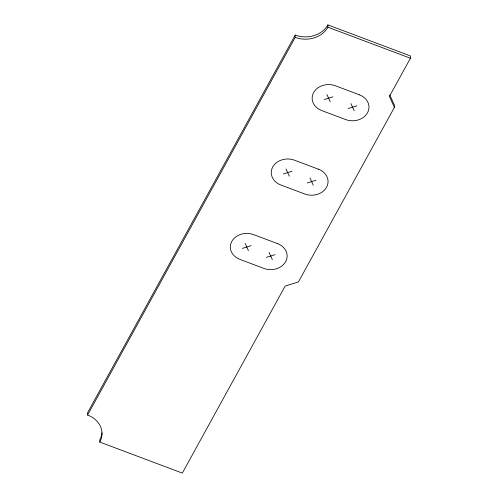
<?xml version="1.0" encoding="UTF-8"?>
<svg xmlns="http://www.w3.org/2000/svg" width="498" height="498" viewBox="0 0 498 498"><rect width="100%" height="100%" fill="white"/><g stroke="black" fill="none" stroke-linecap="round" stroke-linejoin="round"><path stroke-width="0.75" d="M394.385 107.419L389.417 96.419L410.414 58.229L410.402 55.925L327.883 24.9A24.663 20.43 -0.3 0 1 295.208 35.065L87.586 412.73L87.598 415.033A24.663 20.43 -0.3 0 1 99.812 442.075L182.336 473.1L285.155 286.07L298.439 281.936L394.385 107.419L394.372 105.115L389.716 94.807M87.598 415.033L295.221 37.369L295.208 35.065M324.235 99.538L332.95 96.824M348.177 108.539L356.892 105.825M283.325 173.958L292.04 171.244M307.266 182.953L315.981 180.245M242.414 248.371L251.129 245.657M266.355 257.373L275.07 254.659M295.221 37.369A24.663 20.43 -0.3 0 0 327.896 27.203L410.414 58.229M350.903 103.578L354.165 110.786M326.962 94.576L330.224 101.785M309.993 177.991L313.254 185.206M286.051 168.996L289.313 176.205M269.082 252.411L272.344 259.62M245.141 243.41L248.402 250.619M327.883 24.9L327.896 27.203M99.812 442.075L99.805 439.771A24.663 20.43 -0.3 0 0 101.966 432.725M359.351 94.782L335.409 85.781A16.446 13.62 -0.3 0 0 313.628 92.56A16.446 13.62 -0.3 0 0 321.776 110.587L345.718 119.582A16.446 13.62 -0.3 0 0 367.499 112.809A16.446 13.62 -0.3 0 0 359.351 94.782M318.44 169.196L294.499 160.194A16.446 13.62 -0.3 0 0 272.717 166.973A16.446 13.62 -0.3 0 0 280.866 185.001L304.807 194.002A16.446 13.62 -0.3 0 0 326.588 187.223A16.446 13.62 -0.3 0 0 318.44 169.196M277.529 243.615L253.588 234.614A16.446 13.62 -0.3 0 0 231.807 241.393A16.446 13.62 -0.3 0 0 239.955 259.421L263.896 268.416A16.446 13.62 -0.3 0 0 285.678 261.643A16.446 13.62 -0.3 0 0 277.529 243.615"/></g></svg>
